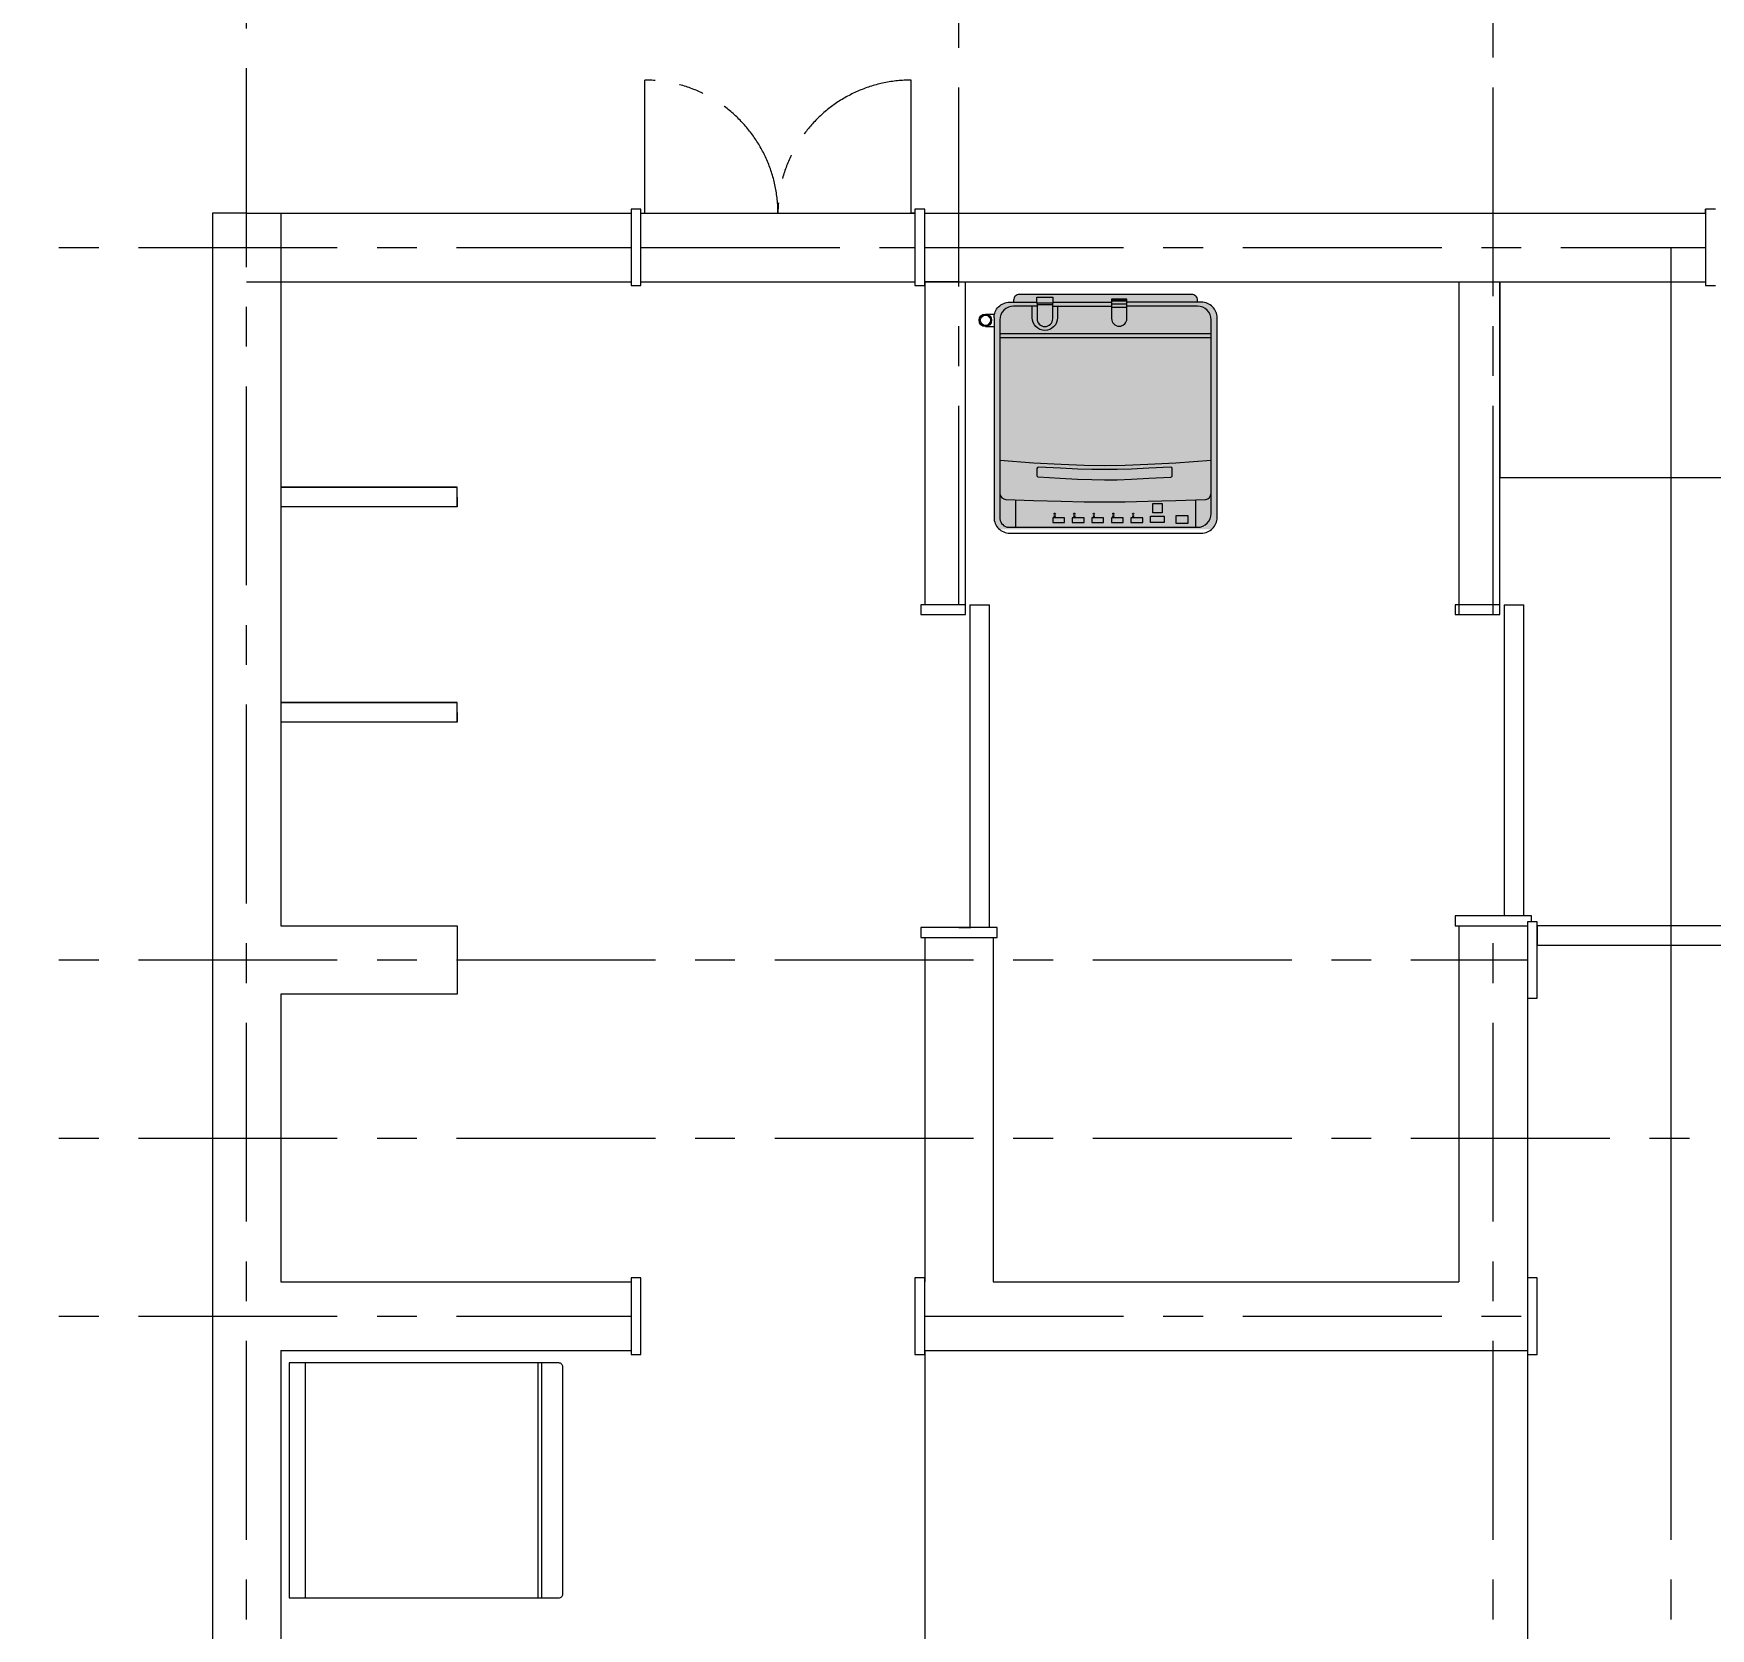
# Model space of a CAD drawing. Header units: millimetres. Extents: x -63086 to 83971, y -129912 to 13382.
# Drawn here: x 50146 to 54431, y 5222 to 9296 of the extents above; entities that cross this region are included whole.
import ezdxf

# ---------------------------------------------------------------- set-up
doc = ezdxf.new("R2010")
doc.units = ezdxf.units.MM
doc.linetypes.add('CENTERX2', pattern=[101.6, 63.5, -12.7, 12.7, -12.7])
doc.layers.get('0').update_dxf_attribs({"lineweight": 0})
for name, color, linetype, lineweight in [('001壁芯', 7, 'CENTERX2', 0), ('002寸法', 7, 'Continuous', 0), ('003壁', 7, 'Continuous', 9), ('004建具', 7, 'Continuous', 9), ('097家具', 7, 'Continuous', 0)]:
    doc.layers.add(name, color=color, linetype=linetype, lineweight=lineweight)
doc.styles.get("Standard").update_dxf_attribs({"font": 'MS Mincho.ttf'})
doc.dimstyles.new('寸法', dxfattribs={"dimtxt": 70, "dimasz": 25, "dimexe": 1.5, "dimexo": 200, "dimtad": 1, "dimdec": 0, "dimtxsty": 'Standard', "dimblk": 'DOT', "dimcen": 2.5, "dimadec": 0, "dimazin": 0, "dimtfac": 1, "dimtdec": 0, "dimtmove": 0, "dimatfit": 3, "dimfxl": 200, "dimfxlon": 1, "dimarcsym": 0})

# ---------------------------------------------------------------- blocks, each defined once
blk = doc.blocks.new('_Dot')
at = {"color": 0, "linetype": 'ByBlock', "lineweight": -2}
blk.add_line((-0.5, 0), (-1, 0), dxfattribs=at)
at = {"color": 0, "linetype": 'ByBlock', "const_width": 0.5}
blk.add_lwpolyline([(-0.25, 0, 1), (0.25, 0, 1)], format="xyb", close=True, dxfattribs=at)
blk = doc.blocks.new('*D346')
at = {"layer": '002寸法', "color": 0, "lineweight": -2, "transparency": 16777216}
for p, q in [((66732.8, 6474.4), (66934.3, 6474.4)), ((66932.8, 6449.4), (66932.8, 3314.4)), ((66732.8, 3289.4), (66934.3, 3289.4))]:
    blk.add_line(p, q, dxfattribs=at)
at = {"layer": 'Defpoints', "color": 0, "transparency": 16777216}
for p in [(66369.5, 6474.4), (54418.2, 3289.4), (66932.8, 3289.4)]:
    blk.add_point(p, dxfattribs=at)
at = {"layer": '002寸法', "color": 0, "lineweight": -2, "transparency": 16777216, "xscale": 25, "yscale": 25, "zscale": 25}
for p, rotation in [((66932.8, 6474.4), 90), ((66932.8, 3289.4), 270)]:
    blk.add_blockref('_Dot', p, dxfattribs=dict(at, rotation=rotation))
at = {"layer": '002寸法', "color": 0, "transparency": 16777216, "insert": (66897.2, 4881.9), "char_height": 70, "attachment_point": 5, "rotation": 90}
blk.add_mtext('3185', dxfattribs=at)
blk = doc.blocks.new('大型冷蔵庫6（CAD素材.com）')
at = {"color": 0, "linetype": 'ByBlock', "lineweight": -2}
for p, q in [((-300, 63.3), (300, 63.3)), ((-300, 53.3), (300, 53.3))]:
    blk.add_line(p, q, dxfattribs=at)
blk.add_lwpolyline([(-300, 699), (-300, 10, 0.414214), (-290, 0), (290, 0, 0.414214), (300, 10), (300, 699)], format="xyb", dxfattribs=at)
for points in [[(300, 699), (-300, 699)], [(-300, 657), (300, 657)]]:
    blk.add_lwpolyline(points, dxfattribs=at)
blk = doc.blocks.new('*U320')
at = {"color": 0, "linetype": 'ByBlock', "lineweight": -2}
for p, q in [((-19.5, 559.7), (4, 559.7)), ((112, 583.8), (152.5, 583.8)), ((152.7, 580), (302.9, 580)), ((153, 590), (302.9, 590)), ((302.9, 595.5), (342.1, 595.5)), ((302.9, 593.4), (342.1, 593.4)), ((302.9, 585.8), (342.1, 585.8)), ((302.9, 577.1), (342.1, 577.1)), ((-19.5, 527.8), (2.5, 527.8)), ((17.5, 510), (557.5, 510)), ((17.5, 500), (557.5, 500)), ((497.5, 45), (497.5, 45))]:
    blk.add_line(p, q, dxfattribs=at)
for points in [[(522.5, 590), (522.5, 595, 0.414214), (507.5, 610), (67.5, 610, 0.414214), (52.5, 595), (52.5, 590)], [(2.5, 550, -0.414214), (42.5, 590), (112.2, 590)], [(2.5, 550), (2.5, 40, 0.414214), (42.5, 0), (532.5, 0, 0.414214), (572.5, 40), (572.5, 550, 0.414214), (532.5, 590), (342.1, 590)], [(112.4, 580), (93.1, 580), (52.5, 580, 0.414273), (17.5, 545), (17.5, 36.8, 0.369893), (39.9, 15), (522.5, 15, 0.414214), (557.5, 50), (557.5, 545, 0.414214), (522.5, 580), (342.1, 580)], [(164.7, 580), (164.7, 550.3, -1), (100.3, 550.3), (100.3, 580)], [(112.4, 587.5), (112.4, 547.8, 1), (152.6, 547.8), (152.7, 547.8), (152.7, 587.5)], [(17.5, 100.4, 0.325505), (32.9, 85.9), (103, 83.6), (174.3, 81.6), (232.8, 80.4), (285, 80), (337.2, 80.4), (395.7, 81.6), (467, 83.6), (543.4, 85.9, 0.307853), (557.5, 101.2)]]:
    blk.add_lwpolyline(points, format="xyb", dxfattribs=at)
for points in [[(153, 602.6), (153, 587.5), (112.2, 587.5), (112.2, 602.6)], [(402.5, 27), (402.5, 43), (437.5, 43), (437.5, 27)], [(408, 51.6), (408, 75.6), (432, 75.6), (432, 51.6)], [(182.5, 39), (152.5, 39), (152.5, 27), (182.5, 27)], [(232.5, 39), (202.5, 39), (202.5, 27), (232.5, 27)], [(282.5, 39), (252.5, 39), (252.5, 27), (282.5, 27)], [(332.5, 39), (302.5, 39), (302.5, 27), (332.5, 27)], [(382.5, 39), (352.5, 39), (352.5, 27), (382.5, 27)]]:
    blk.add_lwpolyline(points, close=True, dxfattribs=at)
for points in [[(342.1, 548.3), (342.1, 598), (302.9, 598), (302.9, 548.3, 1)], [(397.8, 140.1), (453.9, 143.3, 0.467752), (458, 147.6), (457.7, 164.8, 0.369744), (453.8, 168.5), (397.7, 165.8), (353.6, 163.8), (317.3, 162.6), (285, 162.2), (252.7, 162.6), (216.5, 163.7), (172.3, 165.6), (116.3, 168.3, 0.379267), (112.3, 164.8), (111.7, 148, 0.423458), (115.7, 144), (171.8, 140.6), (216.1, 138.1), (252.5, 136.7), (284.8, 136.1), (317.2, 136.5), (353.5, 137.9)]]:
    blk.add_lwpolyline(points, format="xyb", close=True, dxfattribs=at)
for points in [[(557.5, 185.2), (467, 179.2), (395.7, 175), (337.2, 172.5), (285, 171.6), (232.8, 172.5), (174.3, 175), (103, 179.2), (17.5, 185.2)], [(57.5, 85.1), (57.5, 15.9)], [(467.5, 35), (467.5, 45), (497.5, 45)], [(497.5, 45), (497.5, 25), (467.5, 25), (467.5, 45)], [(517.5, 85.1), (517.5, 67.2), (517.5, 15)]]:
    blk.add_lwpolyline(points, dxfattribs=at)
for centre, radius in [((-19.5, 543.7), 16), ((-19.5, 543.7), 13), ((157.5, 49.5), 1.71), ((157.5, 43.4), 1.71), ((157.5, 49.5), 0.709), ((157.5, 43.4), 0.709), ((207.5, 49.5), 1.71), ((207.5, 43.4), 1.71), ((207.5, 49.5), 0.709), ((207.5, 43.4), 0.709), ((257.5, 49.5), 1.71), ((257.5, 43.4), 1.71), ((257.5, 49.5), 0.709), ((257.5, 43.4), 0.709), ((307.5, 49.5), 1.71), ((307.5, 43.4), 1.71), ((307.5, 49.5), 0.709), ((307.5, 43.4), 0.709), ((358, 49.5), 1.71), ((358, 43.4), 1.71), ((358, 49.5), 0.709), ((358, 43.4), 0.709)]:
    blk.add_circle(centre, radius, dxfattribs=at)

msp = doc.modelspace()

# ---------------------------------------------------------------- hatches: boundary and pattern name
at = {"layer": '097家具', "ltscale": 10, "true_color": 0x868788, "transparency": 33554587}
h = msp.add_hatch(color=252, dxfattribs=at)
h.dxf.hatch_style = 1
h.paths.add_polyline_path([(53155.2562, 8519.6516), (52615.2562, 8519.6516), (52615.2562, 8204.8036), (52700.7347, 8198.8901), (52772.0531, 8194.6662), (52830.598, 8192.1319), (52882.7562, 8191.2871), (52934.9144, 8192.1319), (52993.4593, 8194.6662), (53064.7777, 8198.8901), (53155.2562, 8204.8036)], flags=17)
h.paths.add_polyline_path([(52900.6931, 8567.9682), (52900.6931, 8599.6516), (52762.4825, 8599.6516), (52762.4825, 8569.9816, -1), (52698.0299, 8569.9816), (52698.0299, 8599.6516), (52690.8252, 8599.6516), (52650.2632, 8599.6608, 0.414272724), (52615.2562, 8564.6608), (52615.2562, 8529.6516), (53155.2562, 8529.6516), (53155.2562, 8564.6516, 0.414213562), (53120.2562, 8599.6516), (52939.8193, 8599.6516), (52939.8193, 8567.9682, -1)], flags=17)
h.paths.add_polyline_path([(52939.8193, 8596.7559), (52900.6931, 8596.7559), (52900.6931, 8567.9682, 1), (52939.8193, 8567.9682)], flags=16)
h.paths.add_polyline_path([(53155.2562, 8529.6516), (52615.2562, 8529.6516), (52615.2562, 8519.6516), (53155.2562, 8519.6516)], flags=17)
h.paths.add_polyline_path([(52762.4825, 8599.6516), (52750.4428, 8599.6516), (52750.3088, 8567.4253, -1), (52710.2035, 8567.4253), (52710.2035, 8599.6516), (52698.0299, 8599.6516), (52698.0299, 8569.9816, 1), (52762.4825, 8569.9816)], flags=16)
h.paths.add_polyline_path([(52710.2035, 8603.4422), (52710.2035, 8567.4253, 1), (52750.3088, 8567.4253), (52750.4301, 8603.4422)], flags=17)
h.paths.add_polyline_path([(52750.711, 8622.2169), (52709.9518, 8622.2169), (52709.9518, 8607.1957), (52750.711, 8607.1957)])
h.paths.add_polyline_path([(53105.2562, 8629.6516), (52665.2562, 8629.6516, 0.414213562), (52650.2562, 8614.6516), (52650.2562, 8609.6516), (52709.9518, 8609.6516), (52709.9518, 8622.2169), (52750.711, 8622.2169), (52750.711, 8609.6516), (52900.6931, 8609.6516), (52900.6931, 8617.6962), (52939.8193, 8617.6962), (52939.8193, 8609.6516), (53120.2562, 8609.6516), (53120.2562, 8614.6516, 0.414213562)])
h.paths.add_polyline_path([(52900.6931, 8609.6516), (52750.711, 8609.6516), (52750.711, 8607.1957), (52750.6601, 8599.6516), (52900.6931, 8599.6516)], flags=17)
h.paths.add_polyline_path([(52750.4428, 8607.1957), (52710.2035, 8607.1957), (52710.2035, 8603.4422), (52750.4428, 8603.4422)], flags=17)
h.paths.add_polyline_path([(52710.2035, 8607.1957), (52709.9518, 8607.1957), (52709.9518, 8609.6516), (52640.2562, 8609.6516, 0.414213562), (52600.2562, 8569.6516), (52600.2562, 8059.6516, 0.215374259), (52613.8129, 8029.639), (53156.6995, 8029.639, 0.215374259), (53170.2562, 8059.6516), (53170.2562, 8569.6516, 0.414213562), (53130.2562, 8609.6516), (52939.8193, 8609.6516), (52939.8193, 8599.6516), (53120.2562, 8599.6516, -0.414213562), (53155.2562, 8564.6516), (53155.2562, 8069.6516, -0.414213562), (53120.2562, 8034.6516), (52637.6995, 8034.6516, -0.369893064), (52615.2562, 8056.4747), (52615.2562, 8564.6608, -0.414272724), (52650.2632, 8599.6608), (52690.8252, 8599.6516), (52710.2035, 8599.6516)])
h.paths.add_polyline_path([(53055.4214, 8184.4032, 0.369744195), (53051.5441, 8188.1983), (52995.5014, 8185.4448), (52951.3283, 8183.4754), (52915.0702, 8182.2875), (52882.7729, 8181.8785), (52850.4819, 8182.246), (52814.2429, 8183.3873), (52770.1014, 8185.3), (52714.103, 8187.9816, 0.427922149), (52710.0662, 8183.7556), (52709.4624, 8167.6665, 0.42345751), (52713.4301, 8163.6111), (52769.6002, 8160.2149), (52813.8739, 8157.7809), (52850.2145, 8156.3016), (52882.5856, 8155.7692), (52914.9505, 8156.176), (52951.2727, 8157.5143), (52995.5155, 8159.7765), (53051.6426, 8162.9547, 0.467751726), (53055.8054, 8167.2092)], flags=0)
h.paths.add_polyline_path([(53155.2562, 8204.8036), (53064.7777, 8198.8901), (52993.4593, 8194.6662), (52934.9144, 8192.1319), (52882.7562, 8191.2871), (52830.598, 8192.1319), (52772.0531, 8194.6662), (52700.7347, 8198.8901), (52615.2562, 8204.8036), (52615.2562, 8120.0491, 0.325621266), (52630.6286, 8105.5197), (52700.7347, 8103.2017), (52772.0531, 8101.2072), (52830.598, 8100.0105), (52882.7562, 8099.6116), (52934.9144, 8100.0105), (52993.4593, 8101.2072), (53064.7777, 8103.2017), (53141.1529, 8105.5588, 0.307846909), (53155.2562, 8120.8981)], flags=17)
h.paths.add_polyline_path([(52882.5856, 8155.7692), (52850.2145, 8156.3016), (52813.8739, 8157.7809), (52769.6002, 8160.2149), (52713.4301, 8163.6111, -0.42345751), (52709.4624, 8167.6665), (52710.0915, 8184.4303, -0.379267382), (52714.103, 8187.9816), (52770.1014, 8185.3), (52814.2429, 8183.3873), (52850.4819, 8182.246), (52882.7729, 8181.8785), (52915.0702, 8182.2875), (52951.3283, 8183.4754), (52995.5014, 8185.4448), (53051.5441, 8188.1983, -0.369744195), (53055.4214, 8184.4032), (53055.8054, 8167.2092, -0.467751726), (53051.6426, 8162.9547), (52995.5155, 8159.7765), (52951.2727, 8157.5143), (52914.9505, 8156.176)], flags=16)
h.paths.add_polyline_path([(53115.2723, 8104.7601), (53064.7777, 8103.2017), (52993.4593, 8101.2072), (52934.9144, 8100.0105), (52882.7562, 8099.6116), (52830.598, 8100.0105), (52772.0531, 8101.2072), (52700.7347, 8103.2017), (52655.2218, 8104.7065), (52655.2813, 8034.6516), (53115.268, 8034.6516), (53115.2504, 8086.8732)], flags=17)
h.paths.add_polyline_path([(52756.9577, 8069.143, -1), (52753.5392, 8069.143, -1)], flags=16)
h.paths.add_polyline_path([(52755.9577, 8069.143, -1), (52754.5392, 8069.143, -1)], flags=0)
h.paths.add_polyline_path([(52756.9577, 8063.054, -1), (52753.5392, 8063.054, -1)], flags=16)
h.paths.add_polyline_path([(52755.9577, 8063.054, -1), (52754.5392, 8063.054, -1)], flags=0)
h.paths.add_polyline_path([(52780.2485, 8058.6516), (52780.2485, 8046.6516), (52750.2485, 8046.6516), (52750.2485, 8058.6516)], flags=16)
h.paths.add_polyline_path([(52806.9577, 8069.143, -1), (52803.5392, 8069.143, -1)], flags=16)
h.paths.add_polyline_path([(52805.9577, 8069.143, -1), (52804.5392, 8069.143, -1)], flags=0)
h.paths.add_polyline_path([(52806.9577, 8063.054, -1), (52803.5392, 8063.054, -1)], flags=16)
h.paths.add_polyline_path([(52805.9577, 8063.054, -1), (52804.5392, 8063.054, -1)], flags=0)
h.paths.add_polyline_path([(52800.2485, 8058.6516), (52830.2485, 8058.6516), (52830.2485, 8046.6516), (52800.2485, 8046.6516)], flags=16)
h.paths.add_polyline_path([(52856.9577, 8069.143, -1), (52853.5392, 8069.143, -1)], flags=16)
h.paths.add_polyline_path([(52850.2485, 8058.6516), (52880.2485, 8058.6516), (52880.2485, 8046.6516), (52850.2485, 8046.6516)], flags=16)
h.paths.add_polyline_path([(52855.9577, 8069.143, -1), (52854.5392, 8069.143, -1)], flags=0)
h.paths.add_polyline_path([(52856.9577, 8063.054, -1), (52853.5392, 8063.054, -1)], flags=16)
h.paths.add_polyline_path([(52855.9577, 8063.054, -1), (52854.5392, 8063.054, -1)], flags=0)
h.paths.add_polyline_path([(52900.2485, 8058.6516), (52930.2485, 8058.6516), (52930.2485, 8046.6516), (52900.2485, 8046.6516)], flags=16)
h.paths.add_polyline_path([(52906.9577, 8069.143, -1), (52903.5392, 8069.143, -1)], flags=16)
h.paths.add_polyline_path([(52905.9577, 8069.143, -1), (52904.5392, 8069.143, -1)], flags=0)
h.paths.add_polyline_path([(52906.9577, 8063.054, -1), (52903.5392, 8063.054, -1)], flags=16)
h.paths.add_polyline_path([(52905.9577, 8063.054, -1), (52904.5392, 8063.054, -1)], flags=0)
h.paths.add_polyline_path([(52950.2485, 8058.6516), (52980.2485, 8058.6516), (52980.2485, 8046.6516), (52950.2485, 8046.6516)], flags=16)
h.paths.add_polyline_path([(52957.4874, 8069.143, -1), (52954.0689, 8069.143, -1)], flags=16)
h.paths.add_polyline_path([(52957.4874, 8063.054, -1), (52954.0689, 8063.054, -1)], flags=16)
h.paths.add_polyline_path([(52956.4874, 8069.143, -1), (52955.0689, 8069.143, -1)], flags=0)
h.paths.add_polyline_path([(52956.4874, 8063.054, -1), (52955.0689, 8063.054, -1)], flags=0)
h.paths.add_polyline_path([(53000.2485, 8062.6516), (53035.2485, 8062.6516), (53035.2485, 8046.6516), (53000.2485, 8046.6516)], flags=16)
h.paths.add_polyline_path([(53005.7485, 8095.2583), (53029.7485, 8095.2583), (53029.7485, 8071.2583), (53005.7485, 8071.2583)], flags=16)
h.paths.add_polyline_path([(53065.2509, 8064.6516), (53095.2476, 8064.6516), (53095.2476, 8044.6516), (53065.2476, 8044.6516)], flags=16)
at = {"layer": '097家具', "ltscale": 10, "true_color": 0x868788, "transparency": 33554577}
h = msp.add_hatch(color=252, dxfattribs=at)
h.dxf.hatch_style = 1
h.paths.add_polyline_path([(53055.4214, 8184.4032, 0.369744195), (53051.5441, 8188.1983), (52995.5014, 8185.4448), (52951.3283, 8183.4754), (52915.0702, 8182.2875), (52882.7729, 8181.8785), (52850.4819, 8182.246), (52814.2429, 8183.3873), (52770.1014, 8185.3), (52714.103, 8187.9816, 0.427922149), (52710.0662, 8183.7556), (52709.4624, 8167.6665, 0.42345751), (52713.4301, 8163.6111), (52769.6002, 8160.2149), (52813.8739, 8157.7809), (52850.2145, 8156.3016), (52882.5856, 8155.7692), (52914.9505, 8156.176), (52951.2727, 8157.5143), (52995.5155, 8159.7765), (53051.6426, 8162.9547, 0.467751726), (53055.8054, 8167.2092)], flags=0)
h.paths.add_polyline_path([(53170.2562, 8569.6516, 0.414213562), (53130.2562, 8609.6516), (52939.8193, 8609.6516), (52939.8193, 8567.9682, -1), (52900.6931, 8567.9682), (52900.6931, 8599.6516), (52750.4428, 8599.6516), (52750.3088, 8567.4253, -1), (52710.2035, 8567.4253), (52710.2035, 8607.1957), (52709.9518, 8607.1957), (52709.9518, 8609.6516), (52640.2562, 8609.6516, 0.414213562), (52600.2562, 8569.6516), (52600.2562, 8059.6516, 0.215374259), (52613.8129, 8029.639), (53156.6995, 8029.639, 0.215374259), (53170.2562, 8059.6516)])
h.paths.add_polyline_path([(52750.2485, 8058.6516), (52780.2485, 8058.6516), (52780.2485, 8046.6516), (52750.2485, 8046.6516)], flags=16)
h.paths.add_polyline_path([(52756.9577, 8069.143, -1), (52753.5392, 8069.143, -1)], flags=16)
h.paths.add_polyline_path([(52756.9577, 8063.054, -1), (52753.5392, 8063.054, -1)], flags=16)
h.paths.add_polyline_path([(52755.9577, 8069.143, -1), (52754.5392, 8069.143, -1)], flags=0)
h.paths.add_polyline_path([(52755.9577, 8063.054, -1), (52754.5392, 8063.054, -1)], flags=0)
h.paths.add_polyline_path([(52709.4624, 8167.6665), (52710.0915, 8184.4303, -0.379267382), (52714.103, 8187.9816), (52770.1014, 8185.3), (52814.2429, 8183.3873), (52850.4819, 8182.246), (52882.7729, 8181.8785), (52915.0702, 8182.2875), (52951.3283, 8183.4754), (52995.5014, 8185.4448), (53051.5441, 8188.1983, -0.369744195), (53055.4214, 8184.4032), (53055.8054, 8167.2092, -0.467751726), (53051.6426, 8162.9547), (52995.5155, 8159.7765), (52951.2727, 8157.5143), (52914.9505, 8156.176), (52882.5856, 8155.7692), (52850.2145, 8156.3016), (52813.8739, 8157.7809), (52769.6002, 8160.2149), (52713.4301, 8163.6111, -0.42345751)], flags=16)
h.paths.add_polyline_path([(52800.2485, 8058.6516), (52830.2485, 8058.6516), (52830.2485, 8046.6516), (52800.2485, 8046.6516)], flags=16)
h.paths.add_polyline_path([(52806.9577, 8069.143, -1), (52803.5392, 8069.143, -1)], flags=16)
h.paths.add_polyline_path([(52806.9577, 8063.054, -1), (52803.5392, 8063.054, -1)], flags=16)
h.paths.add_polyline_path([(52805.9577, 8069.143, -1), (52804.5392, 8069.143, -1)], flags=0)
h.paths.add_polyline_path([(52805.9577, 8063.054, -1), (52804.5392, 8063.054, -1)], flags=0)
h.paths.add_polyline_path([(52850.2485, 8058.6516), (52880.2485, 8058.6516), (52880.2485, 8046.6516), (52850.2485, 8046.6516)], flags=16)
h.paths.add_polyline_path([(52856.9577, 8069.143, -1), (52853.5392, 8069.143, -1)], flags=16)
h.paths.add_polyline_path([(52856.9577, 8063.054, -1), (52853.5392, 8063.054, -1)], flags=16)
h.paths.add_polyline_path([(52855.9577, 8069.143, -1), (52854.5392, 8069.143, -1)], flags=0)
h.paths.add_polyline_path([(52855.9577, 8063.054, -1), (52854.5392, 8063.054, -1)], flags=0)
h.paths.add_polyline_path([(52900.2485, 8058.6516), (52930.2485, 8058.6516), (52930.2485, 8046.6516), (52900.2485, 8046.6516)], flags=16)
h.paths.add_polyline_path([(52906.9577, 8069.143, -1), (52903.5392, 8069.143, -1)], flags=16)
h.paths.add_polyline_path([(52906.9577, 8063.054, -1), (52903.5392, 8063.054, -1)], flags=16)
h.paths.add_polyline_path([(52905.9577, 8069.143, -1), (52904.5392, 8069.143, -1)], flags=0)
h.paths.add_polyline_path([(52905.9577, 8063.054, -1), (52904.5392, 8063.054, -1)], flags=0)
h.paths.add_polyline_path([(52950.2485, 8058.6516), (52980.2485, 8058.6516), (52980.2485, 8046.6516), (52950.2485, 8046.6516)], flags=16)
h.paths.add_polyline_path([(52957.4874, 8069.143, -1), (52954.0689, 8069.143, -1)], flags=16)
h.paths.add_polyline_path([(52957.4874, 8063.054, -1), (52954.0689, 8063.054, -1)], flags=16)
h.paths.add_polyline_path([(52956.4874, 8069.143, -1), (52955.0689, 8069.143, -1)], flags=0)
h.paths.add_polyline_path([(52956.4874, 8063.054, -1), (52955.0689, 8063.054, -1)], flags=0)
h.paths.add_polyline_path([(53000.2485, 8062.6516), (53035.2485, 8062.6516), (53035.2485, 8046.6516), (53000.2485, 8046.6516)], flags=16)
h.paths.add_polyline_path([(53005.7485, 8071.2583), (53005.7485, 8095.2583), (53029.7485, 8095.2583), (53029.7485, 8071.2583)], flags=16)
h.paths.add_polyline_path([(53065.2509, 8064.6516), (53095.2476, 8064.6516), (53095.2476, 8044.6516), (53065.2476, 8044.6516)], flags=16)
h.paths.add_polyline_path([(52939.8193, 8613.0364), (52900.6931, 8613.0364), (52900.6931, 8605.4941), (52939.8193, 8605.4941)])
h.paths.add_polyline_path([(52939.8193, 8605.4941), (52900.6931, 8605.4941), (52900.6931, 8596.7559), (52939.8193, 8596.7559)], flags=17)
at = {"layer": '097家具', "ltscale": 10, "true_color": 0x868788, "transparency": 33554587}
h = msp.add_hatch(color=252, dxfattribs=at)
h.dxf.hatch_style = 1
h.paths.add_polyline_path([(53155.2562, 8204.8036), (53064.7777, 8198.8901), (52993.4593, 8194.6662), (52934.9144, 8192.1319), (52882.7562, 8191.2871), (52830.598, 8192.1319), (52772.0531, 8194.6662), (52700.7347, 8198.8901), (52615.2562, 8204.8036), (52615.2562, 8120.0491, 0.325621266), (52630.6286, 8105.5197), (52700.7347, 8103.2017), (52772.0531, 8101.2072), (52830.598, 8100.0105), (52882.7562, 8099.6116), (52934.9144, 8100.0105), (52993.4593, 8101.2072), (53064.7777, 8103.2017), (53141.1529, 8105.5588, 0.307846909), (53155.2562, 8120.8981)])
h.paths.add_polyline_path([(52914.9505, 8156.176), (52882.5856, 8155.7692), (52850.2145, 8156.3016), (52813.8739, 8157.7809), (52769.6002, 8160.2149), (52713.4301, 8163.6111, -0.42345751), (52709.4624, 8167.6665), (52710.0915, 8184.4303, -0.379267382), (52714.103, 8187.9816), (52770.1014, 8185.3), (52814.2429, 8183.3873), (52850.4819, 8182.246), (52882.7729, 8181.8785), (52915.0702, 8182.2875), (52951.3283, 8183.4754), (52995.5014, 8185.4448), (53051.5441, 8188.1983, -0.369744195), (53055.4214, 8184.4032), (53055.8054, 8167.2092, -0.467751726), (53051.6426, 8162.9547), (52995.5155, 8159.7765), (52951.2727, 8157.5143)], flags=16)
h.paths.add_polyline_path([(53055.8054, 8167.2092), (53055.4214, 8184.4032, 0.369744195), (53051.5441, 8188.1983), (52995.5014, 8185.4448), (52951.3283, 8183.4754), (52915.0702, 8182.2875), (52882.7729, 8181.8785), (52850.4819, 8182.246), (52814.2429, 8183.3873), (52770.1014, 8185.3), (52714.103, 8187.9816, 0.427922149), (52710.0662, 8183.7556), (52709.4624, 8167.6665, 0.42345751), (52713.4301, 8163.6111), (52769.6002, 8160.2149), (52813.8739, 8157.7809), (52850.2145, 8156.3016), (52882.5856, 8155.7692), (52914.9505, 8156.176), (52951.2727, 8157.5143), (52995.5155, 8159.7765), (53051.6426, 8162.9547, 0.467751726)], flags=0)
h.paths.add_polyline_path([(53035.2485, 8062.6516), (53000.2485, 8062.6516), (53000.2485, 8046.6516), (53035.2485, 8046.6516)], flags=16)
h.paths.add_polyline_path([(53095.2476, 8064.6516), (53065.2509, 8064.6516), (53065.2509, 8054.6516), (53065.2476, 8044.6516), (53095.2476, 8044.6516)], flags=16)
h.paths.add_polyline_path([(53029.7485, 8095.2583), (53005.7485, 8095.2583), (53005.7485, 8071.2583), (53029.7485, 8071.2583)], flags=16)
h.paths.add_polyline_path([(52980.2485, 8058.6516), (52950.2485, 8058.6516), (52950.2485, 8046.6516), (52980.2485, 8046.6516)], flags=16)
h.paths.add_polyline_path([(52930.2485, 8058.6516), (52900.2485, 8058.6516), (52900.2485, 8046.6516), (52930.2485, 8046.6516)], flags=16)
h.paths.add_polyline_path([(52880.2485, 8058.6516), (52850.2485, 8058.6516), (52850.2485, 8046.6516), (52880.2485, 8046.6516)], flags=16)
h.paths.add_polyline_path([(53115.2504, 8086.8732), (53115.2723, 8104.7601), (53064.7777, 8103.2017), (52993.4593, 8101.2072), (52934.9144, 8100.0105), (52882.7562, 8099.6116), (52830.598, 8100.0105), (52772.0531, 8101.2072), (52700.7347, 8103.2017), (52630.6286, 8105.5197, -0.325621266), (52615.2562, 8120.0491), (52615.2562, 8056.4747, 0.369893064), (52637.6995, 8034.6516), (53115.268, 8034.6516)])
h.paths.add_polyline_path([(52850.2485, 8058.6516), (52880.2485, 8058.6516), (52880.2485, 8046.6516), (52850.2485, 8046.6516)], flags=0)
h.paths.add_polyline_path([(52853.5392, 8063.054, -1), (52856.9577, 8063.054, -1)], flags=16)
h.paths.add_polyline_path([(52854.5392, 8063.054, -1), (52855.9577, 8063.054, -1)], flags=0)
h.paths.add_polyline_path([(52853.5392, 8069.143, -1), (52856.9577, 8069.143, -1)], flags=16)
h.paths.add_polyline_path([(52854.5392, 8069.143, -1), (52855.9577, 8069.143, -1)], flags=0)
h.paths.add_polyline_path([(52830.2485, 8046.6516), (52800.2485, 8046.6516), (52800.2485, 8058.6516), (52830.2485, 8058.6516)], flags=16)
h.paths.add_polyline_path([(52803.5392, 8063.054, -1), (52806.9577, 8063.054, -1)], flags=16)
h.paths.add_polyline_path([(52804.5392, 8063.054, -1), (52805.9577, 8063.054, -1)], flags=0)
h.paths.add_polyline_path([(52803.5392, 8069.143, -1), (52806.9577, 8069.143, -1)], flags=16)
h.paths.add_polyline_path([(52804.5392, 8069.143, -1), (52805.9577, 8069.143, -1)], flags=0)
h.paths.add_polyline_path([(52900.2485, 8058.6516), (52930.2485, 8058.6516), (52930.2485, 8046.6516), (52900.2485, 8046.6516)], flags=0)
h.paths.add_polyline_path([(52903.5392, 8063.054, -1), (52906.9577, 8063.054, -1)], flags=16)
h.paths.add_polyline_path([(52905.9577, 8063.054, -1), (52904.5392, 8063.054, -1)], flags=0)
h.paths.add_polyline_path([(52903.5392, 8069.143, -1), (52906.9577, 8069.143, -1)], flags=16)
h.paths.add_polyline_path([(52904.5392, 8069.143, -1), (52905.9577, 8069.143, -1)], flags=0)
h.paths.add_polyline_path([(52780.2485, 8046.6516), (52750.2485, 8046.6516), (52750.2485, 8058.6516), (52780.2485, 8058.6516)], flags=16)
h.paths.add_polyline_path([(52753.5392, 8063.054, -1), (52756.9577, 8063.054, -1)], flags=16)
h.paths.add_polyline_path([(52753.5392, 8069.143, -1), (52756.9577, 8069.143, -1)], flags=16)
h.paths.add_polyline_path([(52754.5392, 8063.054, -1), (52755.9577, 8063.054, -1)], flags=0)
h.paths.add_polyline_path([(52754.5392, 8069.143, -1), (52755.9577, 8069.143, -1)], flags=0)
h.paths.add_polyline_path([(52950.2485, 8058.6516), (52980.2485, 8058.6516), (52980.2485, 8046.6516), (52950.2485, 8046.6516)], flags=0)
h.paths.add_polyline_path([(52957.4874, 8063.054, -1), (52954.0689, 8063.054, -1)], flags=16)
h.paths.add_polyline_path([(52954.0689, 8069.143, -1), (52957.4874, 8069.143, -1)], flags=16)
h.paths.add_polyline_path([(52956.4874, 8063.054, -1), (52955.0689, 8063.054, -1)], flags=0)
h.paths.add_polyline_path([(52956.4874, 8069.143, -1), (52955.0689, 8069.143, -1)], flags=0)
h.paths.add_polyline_path([(53000.2485, 8062.6516), (53035.2485, 8062.6516), (53035.2485, 8046.6516), (53000.2485, 8046.6516)], flags=0)
h.paths.add_polyline_path([(53005.7485, 8071.2583), (53005.7485, 8095.2583), (53029.7485, 8095.2583), (53029.7485, 8071.2583)], flags=16)
h.paths.add_polyline_path([(53065.2509, 8064.6516), (53095.2476, 8064.6516), (53095.2476, 8044.6516), (53065.2476, 8044.6516)], flags=0)
h.paths.add_polyline_path([(52780.2485, 8058.6516), (52750.2485, 8058.6516), (52750.2485, 8046.6516), (52780.2485, 8046.6516)], flags=16)
h.paths.add_polyline_path([(52830.2485, 8058.6516), (52800.2485, 8058.6516), (52800.2485, 8046.6516), (52830.2485, 8046.6516)], flags=16)
h = msp.add_hatch(color=252, dxfattribs=at)
h.dxf.hatch_style = 1
h.paths.add_polyline_path([(52980.2485, 8058.6516), (52950.2485, 8058.6516), (52950.2485, 8046.6516), (52980.2485, 8046.6516)])
h.paths.add_polyline_path([(53035.2485, 8062.6516), (53000.2485, 8062.6516), (53000.2485, 8046.6516), (53035.2485, 8046.6516)])
h.paths.add_polyline_path([(53095.2476, 8064.6516), (53065.2509, 8064.6516), (53065.2509, 8054.6516), (53065.2476, 8044.6516), (53095.2476, 8044.6516)])
h.paths.add_polyline_path([(53055.4214, 8184.4032, 0.369744195), (53051.5441, 8188.1983), (52995.5014, 8185.4448), (52951.3283, 8183.4754), (52915.0702, 8182.2875), (52882.7729, 8181.8785), (52850.4819, 8182.246), (52814.2429, 8183.3873), (52770.1014, 8185.3), (52714.103, 8187.9816, 0.379267382), (52710.0915, 8184.4303), (52709.4624, 8167.6665, 0.42345751), (52713.4301, 8163.6111), (52769.6002, 8160.2149), (52813.8739, 8157.7809), (52850.2145, 8156.3016), (52882.5856, 8155.7692), (52914.9505, 8156.176), (52951.2727, 8157.5143), (52995.5155, 8159.7765), (53051.6426, 8162.9547, 0.467751726), (53055.8054, 8167.2092)])
h = msp.add_hatch(color=252, dxfattribs=at)
h.dxf.hatch_style = 1
h.paths.add_polyline_path([(52880.2485, 8058.6516), (52850.2485, 8058.6516), (52850.2485, 8046.6516), (52880.2485, 8046.6516)], flags=16)
h.paths.add_polyline_path([(52930.2485, 8058.6516), (52900.2485, 8058.6516), (52900.2485, 8046.6516), (52930.2485, 8046.6516)], flags=16)
h.paths.add_polyline_path([(53115.2504, 8086.8732), (53115.2723, 8104.7601), (53064.7777, 8103.2017), (52993.4593, 8101.2072), (52934.9144, 8100.0105), (52882.7562, 8099.6116), (52830.598, 8100.0105), (52772.0531, 8101.2072), (52700.7347, 8103.2017), (52630.6286, 8105.5197, -0.325621266), (52615.2562, 8120.0491), (52615.2562, 8056.4747, 0.369893064), (52637.6995, 8034.6516), (53115.268, 8034.6516)])
h.paths.add_polyline_path([(52980.2485, 8046.6516), (52950.2485, 8046.6516), (52950.2485, 8058.6516), (52980.2485, 8058.6516)], flags=16)
h.paths.add_polyline_path([(53000.2485, 8062.6516), (53035.2485, 8062.6516), (53035.2485, 8046.6516), (53000.2485, 8046.6516)], flags=16)
h.paths.add_polyline_path([(52954.0689, 8063.054, -1), (52957.4874, 8063.054, -1)], flags=16)
h.paths.add_polyline_path([(52955.0689, 8063.054, -1), (52956.4874, 8063.054, -1)], flags=0)
h.paths.add_polyline_path([(52954.0689, 8069.143, -1), (52957.4874, 8069.143, -1)], flags=16)
h.paths.add_polyline_path([(52955.0689, 8069.143, -1), (52956.4874, 8069.143, -1)], flags=0)
h.paths.add_polyline_path([(53005.7485, 8071.2583), (53005.7485, 8095.2583), (53029.7485, 8095.2583), (53029.7485, 8071.2583)], flags=16)
h.paths.add_polyline_path([(52930.2485, 8046.6516), (52900.2485, 8046.6516), (52900.2485, 8058.6516), (52930.2485, 8058.6516)], flags=16)
h.paths.add_polyline_path([(52903.5392, 8063.054, -1), (52906.9577, 8063.054, -1)], flags=16)
h.paths.add_polyline_path([(52904.5392, 8063.054, -1), (52905.9577, 8063.054, -1)], flags=0)
h.paths.add_polyline_path([(52903.5392, 8069.143, -1), (52906.9577, 8069.143, -1)], flags=16)
h.paths.add_polyline_path([(52904.5392, 8069.143, -1), (52905.9577, 8069.143, -1)], flags=0)
h.paths.add_polyline_path([(53065.2509, 8064.6516), (53095.2476, 8064.6516), (53095.2476, 8044.6516), (53065.2476, 8044.6516)], flags=16)
h.paths.add_polyline_path([(52880.2485, 8046.6516), (52850.2485, 8046.6516), (52850.2485, 8058.6516), (52880.2485, 8058.6516)], flags=16)
h.paths.add_polyline_path([(52853.5392, 8063.054, -1), (52856.9577, 8063.054, -1)], flags=16)
h.paths.add_polyline_path([(52853.5392, 8069.143, -1), (52856.9577, 8069.143, -1)], flags=16)
h.paths.add_polyline_path([(52854.5392, 8063.054, -1), (52855.9577, 8063.054, -1)], flags=0)
h.paths.add_polyline_path([(52854.5392, 8069.143, -1), (52855.9577, 8069.143, -1)], flags=0)
h.paths.add_polyline_path([(52830.2485, 8046.6516), (52800.2485, 8046.6516), (52800.2485, 8058.6516), (52830.2485, 8058.6516)], flags=16)
h.paths.add_polyline_path([(52803.5392, 8063.054, -1), (52806.9577, 8063.054, -1)], flags=16)
h.paths.add_polyline_path([(52803.5392, 8069.143, -1), (52806.9577, 8069.143, -1)], flags=16)
h.paths.add_polyline_path([(52804.5392, 8063.054, -1), (52805.9577, 8063.054, -1)], flags=0)
h.paths.add_polyline_path([(52804.5392, 8069.143, -1), (52805.9577, 8069.143, -1)], flags=0)
h.paths.add_polyline_path([(52780.2485, 8046.6516), (52750.2485, 8046.6516), (52750.2485, 8058.6516), (52780.2485, 8058.6516)], flags=16)
h.paths.add_polyline_path([(52753.5392, 8063.054, -1), (52756.9577, 8063.054, -1)], flags=16)
h.paths.add_polyline_path([(52753.5392, 8069.143, -1), (52756.9577, 8069.143, -1)], flags=16)
h.paths.add_polyline_path([(52754.5392, 8063.054, -1), (52755.9577, 8063.054, -1)], flags=0)
h.paths.add_polyline_path([(52754.5392, 8069.143, -1), (52755.9577, 8069.143, -1)], flags=0)
h.paths.add_polyline_path([(53035.2485, 8062.6516), (53000.2485, 8062.6516), (53000.2485, 8046.6516), (53035.2485, 8046.6516)], flags=0)
h.paths.add_polyline_path([(53095.2476, 8064.6516), (53065.2509, 8064.6516), (53065.2509, 8054.6516), (53065.2476, 8044.6516), (53095.2476, 8044.6516)], flags=0)

# ---------------------------------------------------------------- linework, layer by layer
at = {"layer": '001壁芯', "ltscale": 8}
for p, q in [((50690.7448, -4305.5057), (50690.7448, 12115.3398)), ((52510.7448, 7836.9193), (52510.7448, 12115.3398)), ((53875.7448, 7836.9193), (53875.7448, 12115.3398)), ((53875.7448, 7811.9193), (53875.7448, 12115.3398)), ((48788.821, 8749.4193), (51673.2448, 8749.4193)), ((48788.821, 8749.4193), (51673.2448, 8749.4193)), ((51698.2448, 8749.4193), (52398.2448, 8749.4193)), ((51698.2448, 8749.4193), (52398.2448, 8749.4193)), ((52423.2448, 8749.4193), (54418.2448, 8749.4193)), ((52423.2448, 8749.4193), (54418.2448, 8749.4193)), ((54330.7448, 5931.9193), (54330.7448, 8749.4193)), ((54330.7448, -4305.5057), (54330.7448, 8749.4193)), ((53875.7448, -4305.5057), (53875.7448, 7011.9193)), ((48788.821, 6929.4193), (53963.2448, 6929.4193)), ((48788.821, 6474.4193), (66369.5065, 6474.4193)), ((48788.821, 6019.4193), (51673.2448, 6019.4193)), ((52423.2448, 6019.4193), (53963.2448, 6019.4193))]:
    msp.add_line(p, q, dxfattribs=at)
at = {"layer": '003壁', "ltscale": 10}
for p, q in [((50690.7448, 8836.9193), (50603.2448, 8836.9193)), ((50603.2448, 8836.9193), (50603.2448, 1526.9193)), ((50690.7448, 8749.4193), (50690.7448, 8836.9193)), ((50690.7448, 8836.9193), (51673.2448, 8836.9193)), ((50690.7448, 8836.9193), (51673.2448, 8836.9193)), ((50778.2448, 8836.9193), (50778.2448, 7016.9193)), ((51698.2448, 8836.9193), (52398.2448, 8836.9193)), ((51698.2448, 8836.9193), (52398.2448, 8836.9193)), ((52423.2448, 8836.9193), (54418.2448, 8836.9193)), ((52423.2448, 8836.9193), (52528.6675, 8836.9193)), ((54418.2448, 8836.9193), (54418.2448, 8846.9193)), ((50690.7448, 8661.9193), (51673.2448, 8661.9193)), ((51698.2448, 8661.9193), (52398.2448, 8661.9193)), ((52510.7448, 8661.9193), (52423.2448, 8661.9193)), ((52423.2448, 8661.9193), (52423.2448, 7836.9193)), ((52423.2448, 8661.9193), (54418.2448, 8661.9193)), ((53788.2448, 8661.9193), (53788.2448, 7811.9193)), ((53788.2448, 8661.9193), (53788.2448, 7836.9193)), ((50778.2448, 7016.9193), (51228.2448, 7016.9193)), ((51228.2448, 7016.9193), (51228.2448, 6841.9193)), ((52423.2448, 6986.9193), (52423.2448, 6106.9193)), ((52598.2448, 6986.9193), (52598.2448, 6106.9193)), ((53788.2448, 7016.9193), (53788.2448, 6106.9193)), ((54813.2448, 7016.9193), (53988.2448, 7016.9193)), ((51228.2448, 6841.9193), (50778.2448, 6841.9193)), ((50778.2448, 6841.9193), (50778.2448, 6106.9193)), ((53963.2448, 6841.9193), (53963.2448, 6106.9193)), ((50778.2448, 6106.9193), (51673.2448, 6106.9193)), ((52598.2448, 6106.9193), (53788.2448, 6106.9193)), ((50778.2448, 5931.9193), (51673.2448, 5931.9193)), ((50778.2448, 5931.9193), (50778.2448, 1351.9193)), ((52423.2448, 5931.9193), (53963.2448, 5931.9193))]:
    msp.add_line(p, q, dxfattribs=at)
at = {"layer": '004建具', "linetype": 'CENTERX2', "ltscale": 5}
for p, q in [((51698.2448, 8846.9193), (51673.2448, 8846.9193)), ((51673.2448, 8846.9193), (51673.2448, 8836.9193)), ((51673.2448, 8836.9193), (51673.2448, 8661.9193)), ((51698.2448, 8836.9193), (51698.2448, 8846.9193)), ((51698.2448, 8651.9193), (51698.2448, 8836.9193)), ((52423.2448, 8846.9193), (52398.2448, 8846.9193)), ((52398.2448, 8846.9193), (52398.2448, 8836.9193)), ((52398.2448, 8836.9193), (52398.2448, 8661.9193)), ((52423.2448, 8836.9193), (52423.2448, 8846.9193)), ((52423.2448, 8651.9193), (52423.2448, 8836.9193)), ((54443.2448, 8846.9193), (54418.2448, 8846.9193)), ((54418.2448, 8846.9193), (54418.2448, 8836.9193)), ((54418.2448, 8836.9193), (54418.2448, 8661.9193)), ((51673.2448, 8661.9193), (51673.2448, 8651.9193)), ((52398.2448, 8661.9193), (52398.2448, 8651.9193)), ((54418.2448, 8661.9193), (54418.2448, 8651.9193)), ((51673.2448, 8651.9193), (51698.2448, 8651.9193)), ((52398.2448, 8651.9193), (52423.2448, 8651.9193)), ((54418.2448, 8651.9193), (54443.2448, 8651.9193)), ((52423.2448, 7836.9193), (52413.2448, 7836.9193)), ((52413.2448, 7836.9193), (52413.2448, 7811.9193)), ((52413.2448, 7811.9193), (52423.2448, 7811.9193)), ((52527.7448, 7836.9193), (52423.2448, 7836.9193)), ((52423.2448, 7811.9193), (52510.7448, 7811.9193)), ((52538.8875, 7836.9193), (52588.8875, 7836.9193)), ((53788.2448, 7836.9193), (53778.2448, 7836.9193)), ((53778.2448, 7836.9193), (53778.2448, 7811.9193)), ((53778.2448, 7811.9193), (53788.2448, 7811.9193)), ((53892.7448, 7836.9193), (53788.2448, 7836.9193)), ((53788.2448, 7811.9193), (53875.7448, 7811.9193)), ((53903.8875, 7836.9193), (53953.8875, 7836.9193)), ((53788.2448, 7041.9193), (53778.2448, 7041.9193)), ((53778.2448, 7041.9193), (53778.2448, 7016.9193)), ((53973.2448, 7041.9193), (53788.2448, 7041.9193)), ((53988.2448, 7026.9193), (53963.2448, 7026.9193)), ((53963.2448, 7026.9193), (53963.2448, 7016.9193)), ((53973.2448, 7026.9193), (53973.2448, 7041.9193)), ((53988.2448, 7016.9193), (53988.2448, 7026.9193)), ((52423.2448, 7011.9193), (52413.2448, 7011.9193)), ((52413.2448, 7011.9193), (52413.2448, 6986.9193)), ((52413.2448, 6986.9193), (52423.2448, 6986.9193)), ((52608.2448, 7011.9193), (52423.2448, 7011.9193)), ((52423.2448, 6986.9193), (52598.2448, 6986.9193)), ((52598.2448, 6986.9193), (52608.2448, 6986.9193)), ((52608.2448, 6986.9193), (52608.2448, 7011.9193)), ((53778.2448, 7016.9193), (53788.2448, 7016.9193)), ((53788.2448, 7016.9193), (53963.2448, 7016.9193)), ((53963.2448, 7016.9193), (53963.2448, 6841.9193)), ((53988.2448, 6831.9193), (53988.2448, 7016.9193)), ((53963.2448, 6841.9193), (53963.2448, 6831.9193)), ((53963.2448, 6831.9193), (53988.2448, 6831.9193)), ((51698.2448, 6116.9193), (51673.2448, 6116.9193)), ((51673.2448, 6116.9193), (51673.2448, 6106.9193)), ((51673.2448, 6106.9193), (51673.2448, 5931.9193)), ((51698.2448, 6106.9193), (51698.2448, 6116.9193)), ((51698.2448, 5921.9193), (51698.2448, 6106.9193)), ((52423.2448, 6116.9193), (52398.2448, 6116.9193)), ((52398.2448, 6116.9193), (52398.2448, 6106.9193)), ((52398.2448, 6106.9193), (52398.2448, 5931.9193)), ((52423.2448, 6106.9193), (52423.2448, 6116.9193)), ((52423.2448, 5921.9193), (52423.2448, 6106.9193)), ((53988.2448, 6116.9193), (53963.2448, 6116.9193)), ((53963.2448, 6116.9193), (53963.2448, 6106.9193)), ((53963.2448, 6106.9193), (53963.2448, 5931.9193)), ((53988.2448, 6106.9193), (53988.2448, 6116.9193)), ((53988.2448, 5921.9193), (53988.2448, 6106.9193)), ((51673.2448, 5931.9193), (51673.2448, 5921.9193)), ((51673.2448, 5921.9193), (51698.2448, 5921.9193)), ((52398.2448, 5931.9193), (52398.2448, 5921.9193)), ((52398.2448, 5921.9193), (52423.2448, 5921.9193)), ((53963.2448, 5931.9193), (53963.2448, 5921.9193)), ((53963.2448, 5921.9193), (53988.2448, 5921.9193))]:
    msp.add_line(p, q, dxfattribs=at)
for centre, start, end in [((51708.2448, 8836.9193), 0, 90), ((52388.2448, 8836.9193), 90, 180)]:
    msp.add_arc(centre, 340, start, end, dxfattribs=at)
at = {"layer": '097家具', "ltscale": 10}
for p, q in [((51708.2448, 8836.9193), (51708.2448, 9176.9193)), ((52388.2448, 8836.9193), (52388.2448, 9176.9193)), ((52388.2448, 8836.9193), (52388.2448, 9103.2912)), ((51698.2448, 8836.9193), (51708.2448, 8836.9193)), ((51698.2448, 8836.9193), (52398.2448, 8836.9193)), ((52398.2448, 8836.9193), (52388.2448, 8836.9193)), ((50778.2448, 8661.9193), (50778.2448, 8111.9193)), ((52527.7448, 7811.9193), (52527.7448, 8661.9193)), ((53892.7448, 7811.9193), (53892.7448, 8661.9193)), ((53892.7448, 8661.9193), (53892.7448, 8161.9193)), ((53892.7448, 8161.9193), (55608.2448, 8161.9193)), ((51228.2448, 8136.9193), (50778.2448, 8136.9193)), ((50778.2448, 8136.9193), (51228.2448, 8136.9193)), ((51228.2448, 8086.9193), (51228.2448, 8136.9193)), ((51228.2448, 8111.9193), (51228.2448, 8086.9193)), ((51228.2448, 8086.9193), (50778.2448, 8086.9193)), ((52510.7448, 7811.9193), (52527.7448, 7811.9193)), ((52538.8875, 7836.9193), (52538.8875, 7011.9193)), ((52588.8875, 7011.9193), (52588.8875, 7836.9193)), ((53875.7448, 7811.9193), (53892.7448, 7811.9193)), ((53903.8875, 7836.9193), (53903.8875, 7041.9193)), ((53953.8875, 7041.9193), (53953.8875, 7836.9193)), ((51228.2448, 7586.9193), (50778.2448, 7586.9193)), ((50778.2448, 7586.9193), (51228.2448, 7586.9193)), ((51228.2448, 7536.9193), (51228.2448, 7586.9193)), ((51228.2448, 7561.9193), (51228.2448, 7536.9193)), ((51228.2448, 7536.9193), (50778.2448, 7536.9193)), ((52510.7448, 7011.9193), (52540.7448, 7011.9193)), ((53988.2448, 7016.9193), (53988.2448, 6986.9193)), ((53988.2448, 6986.9193), (53988.2448, 6966.9193)), ((53988.2448, 6966.9193), (54813.2448, 6966.9193)), ((52423.2448, 5931.9193), (52423.2448, 5131.9193)), ((53963.2448, 5921.9193), (53963.2448, 1951.9193))]:
    msp.add_line(p, q, dxfattribs=at)

# ---------------------------------------------------------------- block references
msp.add_blockref('*U320', (52597.7562, 8019.6516), dxfattribs=at)
at = {"layer": '097家具', "ltscale": 10, "rotation": 90}
msp.add_blockref('大型冷蔵庫6（CAD素材.com）', (51498.5574, 5599.7982), dxfattribs=at)

# ---------------------------------------------------------------- dimensions: what is measured, and where the dimension line sits
at = {"layer": '002寸法'}
dim = msp.add_linear_dim(base=(66932.8234, 3289.4193), p1=(66369.5065, 6474.4193), p2=(54418.2448, 3289.4193), angle=90, dimstyle='寸法', override={"dimtmove": 1}, dxfattribs=at)
dim.commit()
dim.dimension.update_dxf_attribs({"geometry": '*D346', "text_midpoint": (66897.1984, 4881.9193)})

doc.saveas('drawing.dxf')
